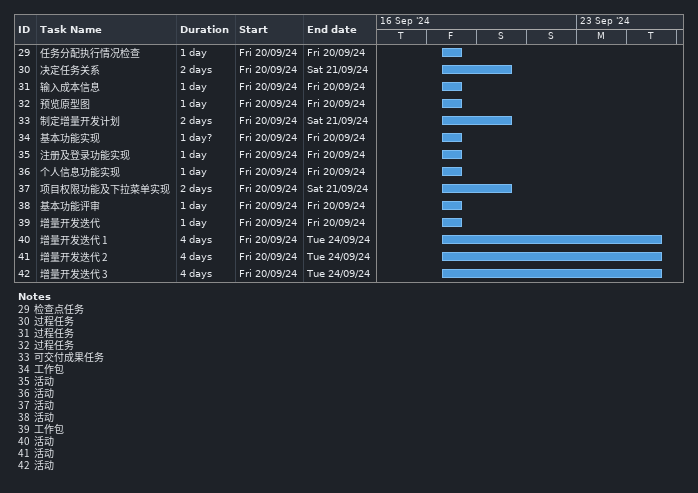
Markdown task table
| ID | Task | Duration | Start | Finish |
|---|---|---|---|---|
| 29 | 任务分配执行情况检查 | 1d | 2024-09-20 | 2024-09-20 |
| 30 | 决定任务关系 | 2d | 2024-09-20 | 2024-09-21 |
| 31 | 输入成本信息 | 1d | 2024-09-20 | 2024-09-20 |
| 32 | 预览原型图 | 1d | 2024-09-20 | 2024-09-20 |
| 33 | 制定增量开发计划 | 2d | 2024-09-20 | 2024-09-21 |
| 34 | 基本功能实现 | 1d? | 2024-09-20 | 2024-09-20 |
| 35 | 注册及登录功能实现 | 1d | 2024-09-20 | 2024-09-20 |
| 36 | 个人信息功能实现 | 1d | 2024-09-20 | 2024-09-20 |
| 37 | 项目权限功能及下拉菜单实现 | 2d | 2024-09-20 | 2024-09-21 |
| 38 | 基本功能评审 | 1d | 2024-09-20 | 2024-09-20 |
| 39 | 增量开发迭代 | 1d | 2024-09-20 | 2024-09-20 |
| 40 | 增量开发迭代 1 | 4d | 2024-09-20 | 2024-09-24 |
| 41 | 增量开发迭代 2 | 4d | 2024-09-20 | 2024-09-24 |
| 42 | 增量开发迭代 3 | 4d | 2024-09-20 | 2024-09-24 |

Notes
- 29: 检查点任务
- 30: 过程任务
- 31: 过程任务
- 32: 过程任务
- 33: 可交付成果任务
- 34: 工作包
- 35: 活动
- 36: 活动
- 37: 活动
- 38: 活动
- 39: 工作包
- 40: 活动
- 41: 活动
- 42: 活动
